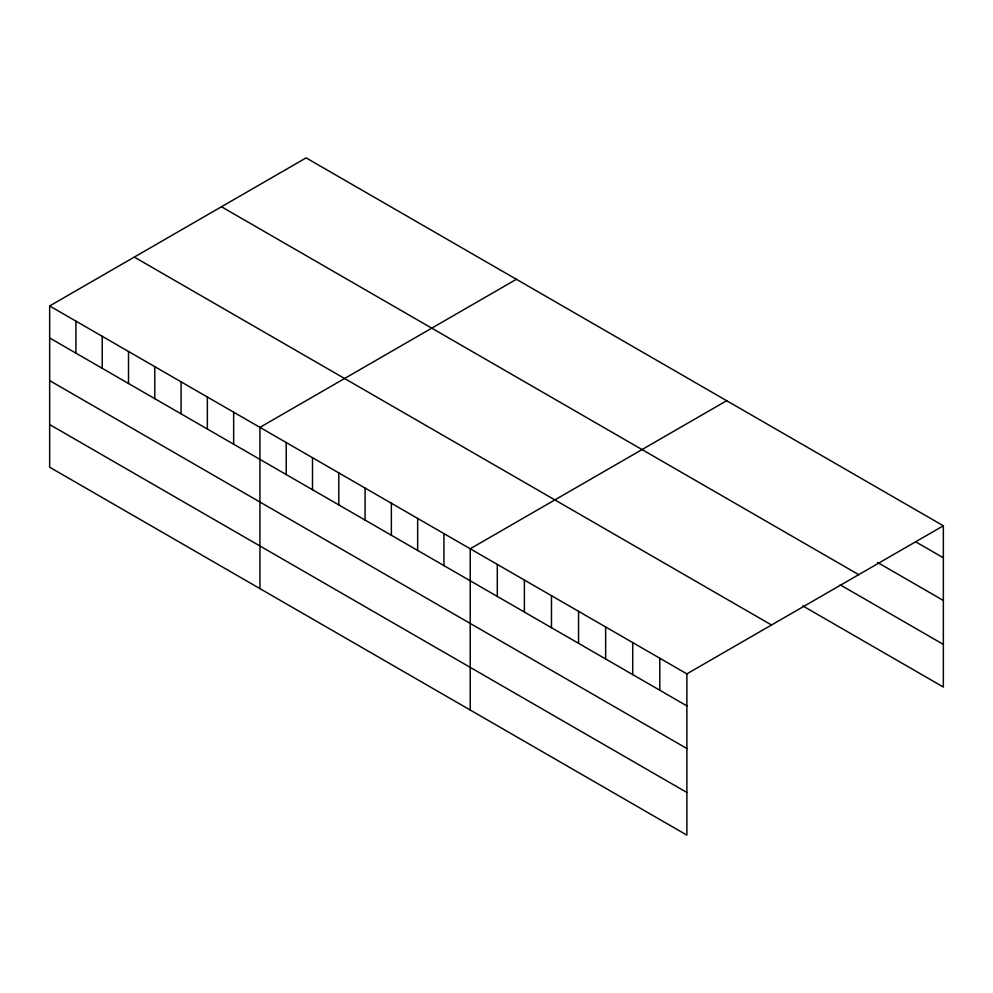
<?xml version="1.0" encoding="UTF-8"?>
<svg xmlns="http://www.w3.org/2000/svg" width="993" height="993" viewBox="0 0 993 993"><rect width="100%" height="100%" fill="white"/><g stroke="black" fill="none" stroke-linecap="round" stroke-linejoin="round"><path stroke-width="1.49" d="M49.65 305.956L686.883 673.862L686.883 835.113L49.65 467.206L49.65 305.956L306.117 157.887L943.35 525.793L943.35 687.044L802.778 605.891M516.397 279.294L259.943 427.362L259.943 588.613M726.69 400.7L470.223 548.769L470.223 710.02M686.883 673.862L943.35 525.793M916.266 542.166L943.35 557.805M877.576 562.485L943.35 600.455M221.476 206.755L858.722 574.662M840.177 584.827L943.35 644.395M134.278 257.088L771.524 624.994M49.65 337.968L686.883 705.874M49.65 380.617L686.883 748.523M49.65 424.557L686.883 792.464M659.799 658.222L659.799 690.234M632.727 642.595L632.727 674.595M605.643 626.955L605.643 658.967M578.559 611.316L578.559 643.327M551.475 595.676L551.475 627.688M524.391 580.049L524.391 612.06M497.307 564.409L497.307 596.421M443.945 533.601L443.945 565.613M417.656 518.42L417.656 550.432M391.366 503.24L391.366 535.252M365.076 488.072L365.076 520.084M338.799 472.891L338.799 504.903M312.51 457.711L312.51 489.723M286.22 442.543L286.22 474.555M233.653 412.194L233.653 444.194M207.363 397.014L207.363 429.026M181.086 381.833L181.086 413.845M154.796 366.665L154.796 398.665M128.507 351.485L128.507 383.497M102.217 336.304L102.217 368.316M75.94 321.136L75.94 353.148"/></g></svg>
